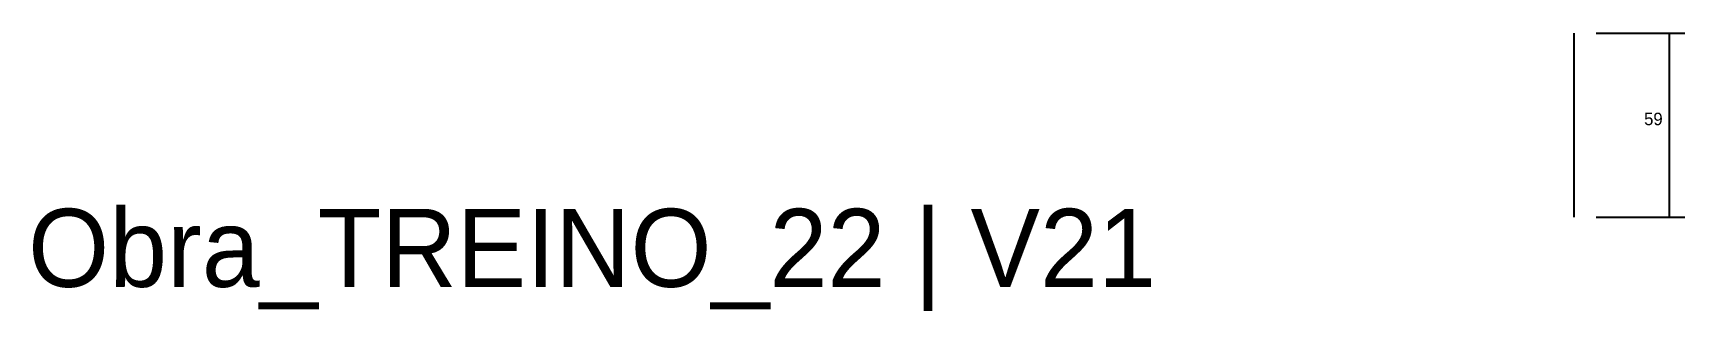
# Model space of a CAD drawing. Header units: metres. Extents: x -2848 to 22762, y -45195 to 1016.
# Drawn here: x 4802 to 5331, y -32018 to -31929 of the extents above; entities that cross this region are included whole.
import ezdxf

# ---------------------------------------------------------------- set-up
doc = ezdxf.new("R2010")
doc.units = ezdxf.units.M
for name, color, linetype in [('COTA', 4, 'Continuous'), ('LABEL_ID', 3, 'Continuous'), ('SARR_2.2x7', 40, 'Continuous')]:
    doc.layers.add(name, color=color, linetype=linetype)

msp = doc.modelspace()

# ---------------------------------------------------------------- linework, layer by layer
at = {"layer": 'COTA'}
for p, q in [((5302.9, -31928.7), (5331.4, -31928.7)), ((5326.4, -31987.7), (5326.4, -31928.7)), ((5302.9, -31987.7), (5331.4, -31987.7))]:
    msp.add_line(p, q, dxfattribs=at)
at = {"layer": 'SARR_2.2x7'}
msp.add_line((5295.9, -31987.7), (5295.9, -31928.7), dxfattribs=at)

# ---------------------------------------------------------------- texts
at = {"layer": 'COTA'}
msp.add_text('59', height=4, dxfattribs=at).set_placement((5318.3, -31958.2))
at = {"layer": 'LABEL_ID'}
msp.add_text('Obra_TREINO_22 | V21', height=25, dxfattribs=at).set_placement((4800, -32010))

doc.saveas('drawing.dxf')
